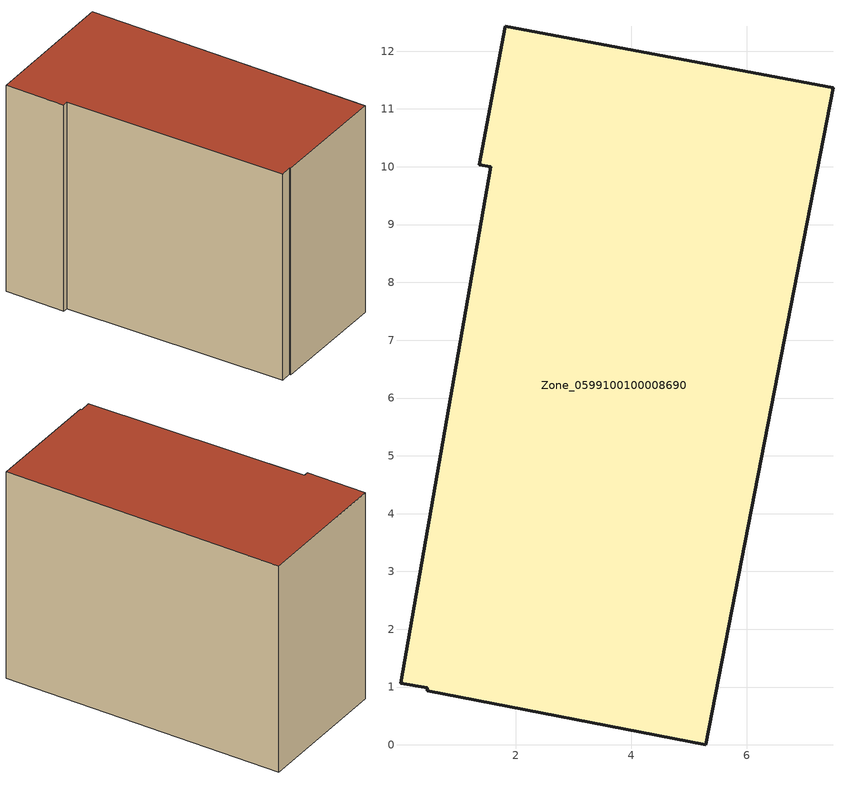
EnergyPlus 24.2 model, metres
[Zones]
Zone_0599100100008690
 floor ground (C_G): 1.82,12.43 7.49,11.37 5.29,0 0.47,0.93 0.47,0.99 0.01,1.07 1.57,10 1.37,10.03 z0
 wall outside (C_F): 7.49,11.37 1.82,12.43 1.37,10.03 1.57,10 0.01,1.07 0.47,0.99 0.47,0.93 5.29,0 7.49,11.37 z0:8.76
 roof outside (C_R): 0.01,1.07 0.47,0.99 0.47,0.93 5.29,0 7.49,11.37 1.82,12.43 1.37,10.03 1.57,10 z8.76
[BUILDING]
Pand.0599100100008690: North Axis=0; Terrain=City; Loads Convergence Tolerance Value=0.04; Temperature Convergence Tolerance Value=0.4; Solar Distribution=FullExterior; Maximum Number of Warmup Days=25; Minimum Number of Warmup Days=1
[Site:Location]
Rotterdam.The.Hague.AP_ZH_NLD Design_Conditions: Latitude=51.96; Longitude=4.45; Time Zone=1; Elevation=-4.5
[SITE:GROUNDTEMPERATURE:BUILDINGSURFACE]
18, 18, 18, 18, 18, 18, 18, 18, 18, 18, 18, 18
[MATERIAL] Thermal Absorptance=0.9; Solar Absorptance=0.7; Visible Absorptance=0.7
Name | Roughness | Thickness | Conductivity | Density | Specific Heat
G.TI.2015-2018 | MediumSmooth | 0.15 | 0.0428571 | 540 | 1210
F.TI.2015-2018 | Rough | 0.3 | 0.0666667 | 1920 | 840
R.TI.2015-2018 | MediumRough | 0.2 | 0.0333333 | 1500 | 1000
[CONSTRUCTION]
C_G: G.TI.2015-2018
C_F: F.TI.2015-2018
C_R: R.TI.2015-2018
[ZONE]
Zone_0599100100008690: Type=1; Multiplier=1; Ceiling Height=Autocalculate; Volume=Autocalculate; Floor Area=autocalculate; Part of Total Floor Area=Yes
[ZONEINFILTRATION:DESIGNFLOWRATE]
Infil_Zone_0599100100008690: Zone or ZoneList or Space or SpaceList=Zone_0599100100008690; Schedule=AlwaysOn; Design Flow Rate Calculation Method=Flow/Area; Flow Rate per Floor Area=0.0015; Constant Term Coefficient=1; Temperature Term Coefficient=0; Velocity Term Coefficient=0; Velocity Squared Term Coefficient=0
[HVACTEMPLATE:ZONE:IDEALLOADSAIRSYSTEM]
Zone_0599100100008690: Maximum Heating Supply Air Temperature=50; Minimum Cooling Supply Air Temperature=13; Maximum Heating Supply Air Humidity Ratio=0.0156; Minimum Cooling Supply Air Humidity Ratio=0.0077; Heating Limit=NoLimit; Cooling Limit=NoLimit; Dehumidification Control Type=ConstantSensibleHeatRatio; Cooling Sensible Heat Ratio=0.7; Dehumidification Setpoint=60; Humidification Control Type=None; Humidification Setpoint=30; Outdoor Air Method=None; Outdoor Air Flow Rate per Person=0.00944; Outdoor Air Flow Rate per Zone Floor Area=0; Outdoor Air Flow Rate per Zone=0; Demand Controlled Ventilation Type=None; Outdoor Air Economizer Type=NoEconomizer; Heat Recovery Type=None; Sensible Heat Recovery Effectiveness=0.7; Latent Heat Recovery Effectiveness=0.65
[ZONECONTROL:THERMOSTAT]
ThermostatControl_Zone_0599100100008690: Zone or ZoneList=Zone_0599100100008690; Control Type Schedule=DualSetpointControlType; Control 1=Thermostat_Zone_0599100100008690; Temperature Difference Between Cutout And Setpoint=0
[THERMOSTATSETPOINT:DUALSETPOINT]
Thermostat_Zone_0599100100008690: Heating Setpoint Temperature Schedule=HeatingSetpoint_Zone_0599100100008690; Cooling Setpoint Temperature Schedule=CoolingSetpoint_Zone_0599100100008690
[SCHEDULE:COMPACT]
HeatingSetpoint_Zone_0599100100008690: Through: 12/31, For: AllDays, Until: 24:00, 21
CoolingSetpoint_Zone_0599100100008690: Through: 12/31, For: AllDays, Until: 24:00, 24
DualSetpointControlType: Through: 12/31, For: AllDays, Until: 24:00, 4
AlwaysOn: Through: 12/31, For: AllDays, Until: 24:00, 1
